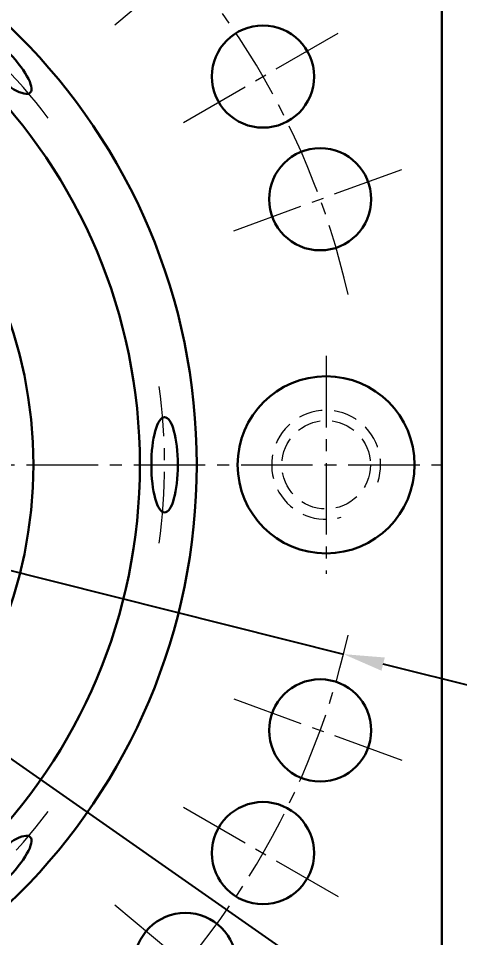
# Model space of a CAD drawing. Extents: x 197 to 920, y -77 to 441.
# Drawn here: x 582.9 to 615.3, y 148.9 to 216.4 of the extents above; entities that cross this region are included whole.
import ezdxf

# ---------------------------------------------------------------- set-up
doc = ezdxf.new("R2010")
doc.units = 0
doc.header["$LTSCALE"] = 7
doc.header["$MEASUREMENT"] = 0
doc.linetypes.add('CENTER2', pattern=[1.125, 0.75, -0.125, 0.125, -0.125])
doc.linetypes.add('HIDDEN', pattern=[0.375, 0.25, -0.125])
doc.layers.get('0').update_dxf_attribs({"linetype": 'CONTINUOUS', "lineweight": 15})
for name, color, linetype, lineweight in [('1', 1, 'CENTER2', 15), ('2', 2, 'HIDDEN', 15), ('3', 3, 'CONTINUOUS', 30)]:
    doc.layers.add(name, color=color, linetype=linetype, lineweight=lineweight)
doc.styles.add('ITALICT', font='ITALICT.shx', dxfattribs={"width": 0.8, "height": 3})
doc.dimstyles.get("Standard").update_dxf_attribs({"dimtxt": 3, "dimasz": 3, "dimexe": 0.5, "dimexo": 0.5, "dimgap": 0.8, "dimtad": 1, "dimdsep": 46, "dimtxsty": 'ITALICT', "dimcen": 0.09, "dimazin": 2, "dimtfac": 1, "dimtmove": 0, "dimatfit": 3, "dimfxl": 0, "dimtolj": 1, "dimtzin": 0, "dimarcsym": 0})

# ---------------------------------------------------------------- blocks, each defined once
blk = doc.blocks.new('*D26')
at = {"color": 0, "lineweight": -2}
for p, q in [((551.991, 259.614), (657.887, 259.614)), ((657.387, 256.614), (657.387, 110.614)), ((551.991, 107.614), (657.887, 107.614))]:
    blk.add_line(p, q, dxfattribs=at)
at = {"color": 0}
for points in [[(656.887, 256.614), (657.887, 256.614), (657.387, 259.614)], [(656.887, 110.614), (657.887, 110.614), (657.387, 107.614)]]:
    blk.add_solid(points, dxfattribs=at)
at = {"color": 0, "insert": (655.087, 183.614), "char_height": 3, "attachment_point": 5, "rotation": 90, "style": 'ITALICT'}
blk.add_mtext('\\A1;152', dxfattribs=at)
blk = doc.blocks.new('*D32')
at = {"color": 0, "lineweight": -2}
for p, q in [((551.491, 183.614), (606.77, 169.716)), ((624.471, 165.266), (609.68, 168.985))]:
    blk.add_line(p, q, dxfattribs=at)
at = {"color": 0}
blk.add_solid([(609.802, 169.47), (609.558, 168.5), (606.77, 169.716)], dxfattribs=at)
at = {"color": 0, "insert": (620.71, 168.583), "char_height": 3, "attachment_point": 5, "rotation": 345.88822, "style": 'ITALICT'}
blk.add_mtext('\\A1;R57', dxfattribs=at)
blk = doc.blocks.new('*D33')
at = {"color": 0, "lineweight": -2}
for p, q in [((551.491, 183.614), (605.781, 145.644)), ((627.06, 130.763), (608.239, 143.925))]:
    blk.add_line(p, q, dxfattribs=at)
blk.add_arc((551.491, 183.614), 66.25, 321.48913, 325.46446, dxfattribs=at)
at = {"color": 0}
blk.add_solid([(608.526, 144.335), (607.952, 143.515), (605.781, 145.644)], dxfattribs=at)
at = {"color": 0, "insert": (622.243, 136.938), "char_height": 3, "attachment_point": 5, "rotation": 325.03204, "style": 'ITALICT'}
blk.add_mtext('\\A1;R66.25', dxfattribs=at)
blk = doc.blocks.new('*D35')
at = {"color": 0, "lineweight": -2}
for p, q in [((491.115, 205.588), (474.637, 211.586)), ((488.491, 183.614), (469.704, 183.614))]:
    blk.add_line(p, q, dxfattribs=at)
blk.add_arc((551.491, 183.614), 81.286, 162.11471, 177.88529, dxfattribs=at)
at = {"color": 0}
for points in [[(473.66, 208.74), (474.606, 208.415), (475.106, 211.415)], [(470.76, 186.604), (469.76, 186.622), (470.204, 183.614)]]:
    blk.add_solid(points, dxfattribs=at)
at = {"color": 0, "insert": (469.174, 198.128), "char_height": 3, "attachment_point": 5, "rotation": 80, "style": 'ITALICT'}
blk.add_mtext('\\A1;20°', dxfattribs=at)
blk = doc.blocks.new('*D36')
at = {"color": 0, "lineweight": -2}
for p, q in [((499.341, 235.763), (487.736, 247.368)), ((488.491, 183.614), (461.329, 183.614))]:
    blk.add_line(p, q, dxfattribs=at)
blk.add_arc((551.491, 183.614), 89.662, 136.91715, 178.08285, dxfattribs=at)
at = {"color": 0}
for points in [[(485.645, 245.205), (486.364, 244.51), (488.09, 247.014)], [(462.379, 186.605), (461.379, 186.621), (461.829, 183.614)]]:
    blk.add_solid(points, dxfattribs=at)
at = {"color": 0, "insert": (466.529, 218.806), "char_height": 3, "attachment_point": 5, "rotation": 67.5, "style": 'ITALICT'}
blk.add_mtext('\\A1;45°', dxfattribs=at)

msp = doc.modelspace()

# ---------------------------------------------------------------- linework, layer by layer
at = {"layer": '1'}
for p, q in [((589.984, 215.914), (600.326, 224.591)), ((595.008, 208.739), (606.7, 215.489)), ((598.71, 200.8), (611.396, 205.417)), ((605.491, 191.614), (605.491, 175.614)), ((488.991, 183.614), (613.991, 183.614)), ((598.71, 166.427), (611.396, 161.81)), ((595.008, 158.489), (606.7, 151.739)), ((589.984, 151.313), (600.326, 142.636))]:
    msp.add_line(p, q, dxfattribs=at)
for radius, start, end in [(57, 12.67026, 166.53727), (42.14, 37.15104, 52.84896), (42.14, 352.15104, 7.84896), (57, 193.46273, 347.32974), (42.14, 307.15104, 322.84896)]:
    msp.add_arc((551.491, 183.614), radius, start, end, dxfattribs=at)
at = {"layer": '2'}
msp.add_circle((605.491, 183.614), 3.25, dxfattribs=at)
msp.add_arc((605.491, 183.614), 4, 341.36169, 286.1966, dxfattribs=at)
at = {"layer": '3'}
msp.add_line((613.991, 226.854), (613.991, 140.373), dxfattribs=at)
for centre, radius in [((551.491, 183.614), 44.5), ((551.491, 183.614), 44.5), ((551.491, 183.614), 40.325), ((551.491, 183.614), 32.5), ((600.854, 212.114), 3.75), ((605.053, 203.109), 3.75), ((605.491, 183.614), 6.5), ((605.053, 164.118), 3.75), ((600.854, 155.114), 3.75), ((595.155, 146.975), 3.75)]:
    msp.add_circle(centre, radius, dxfattribs=at)
for centre, major_axis in [((581.288, 213.411), (2.475, -2.475)), ((593.63, 183.614), (0, -3.5)), ((581.288, 153.816), (-2.475, -2.475))]:
    msp.add_ellipse(centre, major_axis=major_axis, ratio=0.27762, dxfattribs=at)

# ---------------------------------------------------------------- dimensions: what is measured, and where the dimension line sits
dim = msp.add_aligned_dim(p1=(551.491, 259.614), p2=(551.491, 107.614), distance=105.896, dimstyle='Standard')
dim.commit()
dim.dimension.update_dxf_attribs({"geometry": '*D26', "text_midpoint": (655.087, 183.614)})
for base, line1, line2, picture, middle in [((473.841, 228.445), ((509.594, 225.51), (499.695, 235.409)), ((488.991, 183.614), (613.991, 183.614)), '*D36', (466.529, 218.806)), ((472.395, 202.359), ((488.991, 183.614), (613.991, 183.614)), ((504.271, 200.8), (491.585, 205.417)), '*D35', (469.174, 198.128))]:
    dim = msp.add_angular_dim_2l(base=base, line1=line1, line2=line2, dimstyle='Standard')
    dim.commit()
    dim.dimension.update_dxf_attribs({"geometry": picture, "text_midpoint": middle})
for mpoint, picture, middle in [((606.77, 169.716), '*D32', (620.149, 166.353)), ((605.781, 145.644), '*D33', (620.925, 135.053))]:
    dim = msp.add_radius_dim(center=(551.491, 183.614), mpoint=mpoint, dimstyle='Standard')
    dim.commit()
    dim.dimension.update_dxf_attribs({"geometry": picture, "text_midpoint": middle, "dimtype": 164})

doc.saveas('drawing.dxf')
